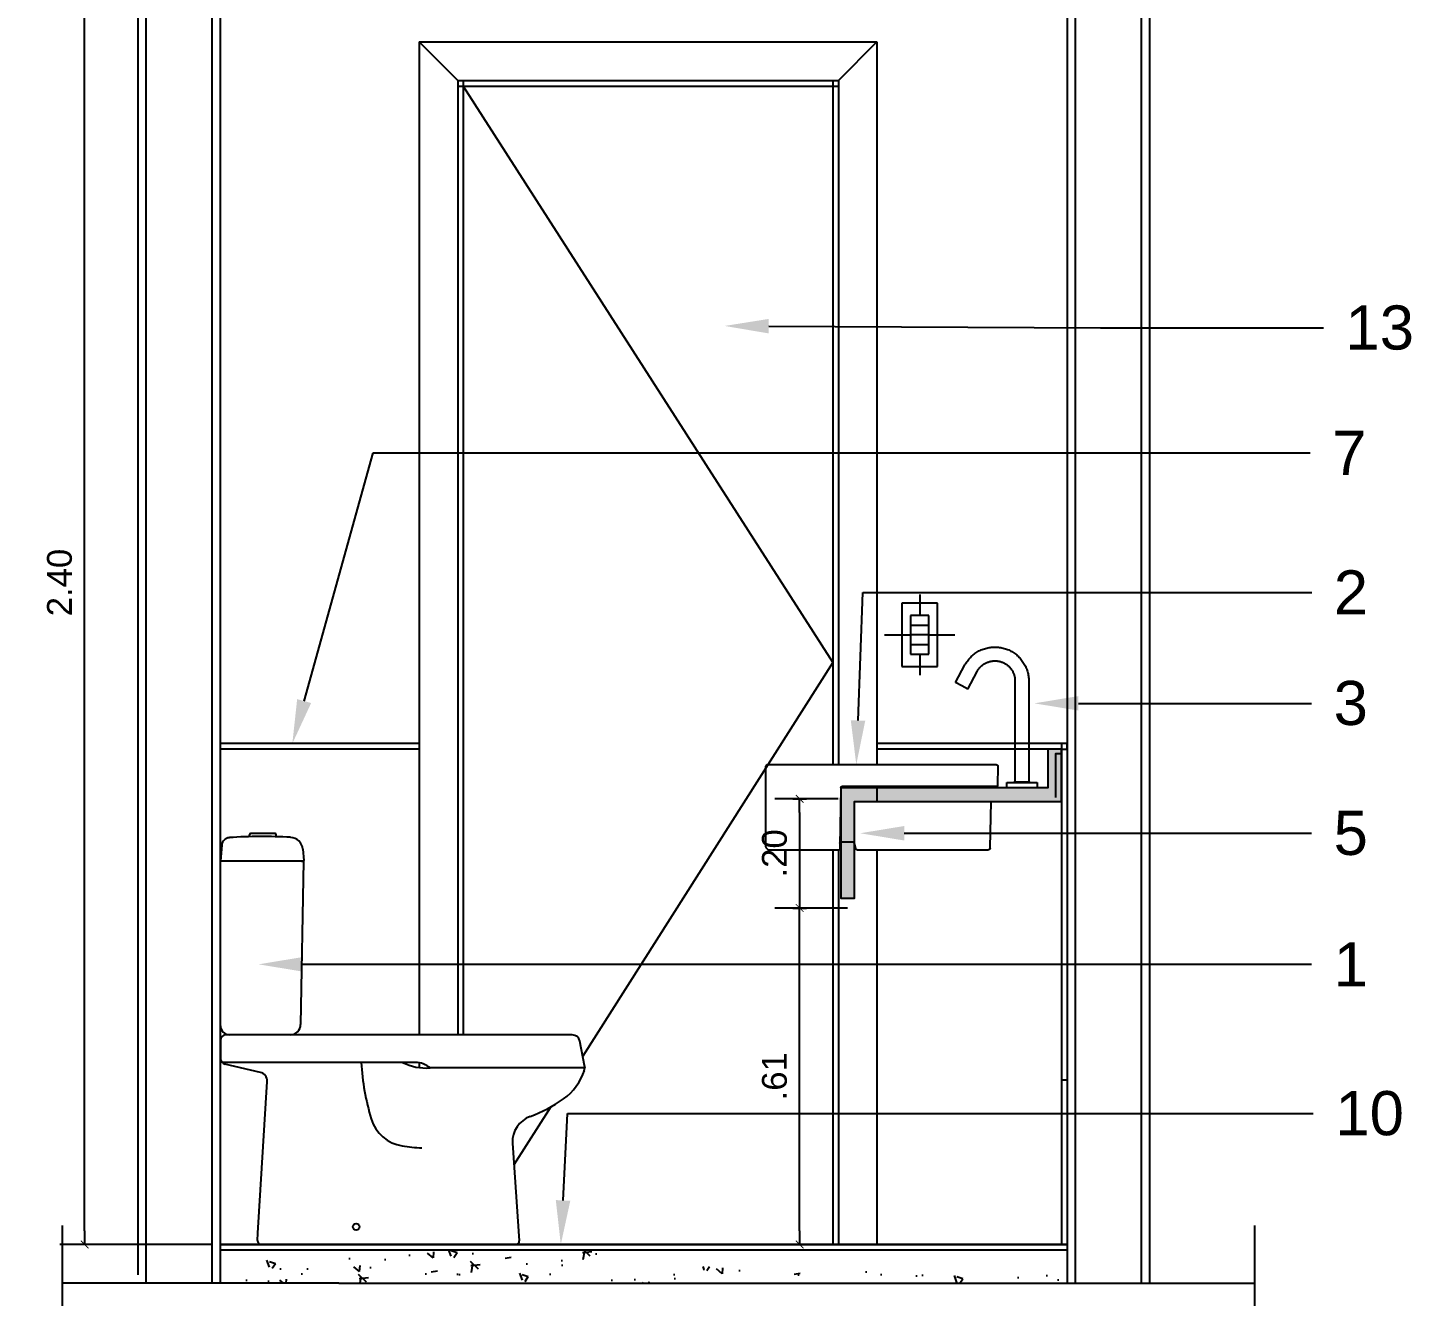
# Model space of a CAD drawing. Header units: metres. Extents: x 198 to 412, y -54 to 17.
# Drawn here: x 250.845 to 253.355, y -49.901 to -47.601 of the extents above; entities that cross this region are included whole.
import ezdxf
from ezdxf import colors
from ezdxf.entities.mleader import LeaderData, LeaderLine
from ezdxf.math import Vec2, Vec3

# ---------------------------------------------------------------- set-up
doc = ezdxf.new("R2010")
doc.units = ezdxf.units.M
doc.header["$LTSCALE"] = 10
doc.linetypes.add('DASHED2', pattern=[0.375, 0.25, -0.125])
doc.linetypes.add('HIDDEN', pattern=[0.375, 0.25, -0.125])
for name, color, linetype in [('01', 1, 'Continuous'), ('02', 2, 'Continuous'), ('25-TXT', 2, 'Continuous'), ('A-ABERTURAS', 2, 'Continuous'), ('A-EQUIPAMIENTO FIJO', 1, 'Continuous'), ('A-MUROS', 6, 'Continuous'), ('A-Revoques', 1, 'Continuous'), ('A-TEXTOS', 2, 'Continuous'), ('ELECTRICIDAD-P-T', 8, 'HIDDEN'), ('HT-253', 253, 'Continuous'), ('Sanitarios', 2, 'Continuous'), ('TCOTA', 1, 'Continuous'), ('TM-REVEST', 252, 'Continuous')]:
    doc.layers.add(name, color=color, linetype=linetype)
doc.styles.add('ARIAL', font='arial.ttf')
doc.dimstyles.new('ST-COTA-25', dxfattribs={"dimscale": 0.25, "dimtxt": 0.18, "dimasz": 0.1, "dimexe": 0.18, "dimexo": 0.0625, "dimgap": 0.09, "dimtad": 1, "dimzin": 4, "dimdsep": 46, "dimtxsty": 'ARIAL', "dimblk1": 'COTA_N', "dimblk2": 'COTA_N', "dimsah": 1, "dimcen": 0.09, "dimclrd": 8, "dimclre": 8, "dimclrt": 1, "dimadec": 0, "dimazin": 0, "dimtfac": 1, "dimtix": 1, "dimtmove": 0, "dimatfit": 3, "dimldrblk": 'COTA_N', "dimfxl": 0.18, "dimtolj": 1, "dimtzin": 0, "dimarcsym": 0})

# ---------------------------------------------------------------- blocks, each defined once
blk = doc.blocks.new('COTA_N')
for p, q in [((-1, 0), (0, 0)), ((0, 0.5), (0, -0.5))]:
    blk.add_line(p, q)
at = {"color": 3, "const_width": 0.065}
blk.add_lwpolyline([(0.14, 0.14), (0.28, 0.28), (0, 0), (-0.14, -0.14), (-0.28, -0.28)], dxfattribs=at)
blk = doc.blocks.new('*D414')
at = {"layer": 'Defpoints', "color": 0, "transparency": 16777216}
for p in [(252.2443, -49.1967), (252.3467, -49.1967, 0), (252.3825, -49.8067, 0)]:
    blk.add_point(p, dxfattribs=at)
at = {"layer": 'TCOTA', "color": 8, "lineweight": -2, "transparency": 16777216}
for p, q in [((252.3311, -49.1967), (252.1993, -49.1967)), ((252.2443, -49.7817), (252.2443, -49.2217)), ((252.3669, -49.8067), (252.1993, -49.8067))]:
    blk.add_line(p, q, dxfattribs=at)
at = {"layer": 'TCOTA', "color": 8, "lineweight": -2, "transparency": 16777216, "xscale": 0.025, "yscale": 0.025, "zscale": 0.025}
for p, rotation in [((252.2443, -49.1967), 90), ((252.2443, -49.8067), 270)]:
    blk.add_blockref('COTA_N', p, dxfattribs=dict(at, rotation=rotation))
at = {"layer": 'TCOTA', "color": 1, "transparency": 16777216, "insert": (252.1988, -49.5017), "char_height": 0.045, "attachment_point": 5, "rotation": 90, "style": 'ARIAL'}
blk.add_mtext('\\A1;.61', dxfattribs=at)
blk = doc.blocks.new('*D415')
at = {"layer": 'Defpoints', "color": 0, "transparency": 16777216}
for p in [(252.3296, -48.9987, 0), (252.2443, -49.1967), (252.3267, -49.1967, 0)]:
    blk.add_point(p, dxfattribs=at)
at = {"layer": 'TCOTA', "color": 8, "lineweight": -2, "transparency": 16777216}
for p, q in [((252.314, -48.9987), (252.1993, -48.9987)), ((252.2443, -49.0237), (252.2443, -49.1717)), ((252.3111, -49.1967), (252.1993, -49.1967))]:
    blk.add_line(p, q, dxfattribs=at)
at = {"layer": 'TCOTA', "color": 8, "lineweight": -2, "transparency": 16777216, "xscale": 0.025, "yscale": 0.025, "zscale": 0.025}
for p, rotation in [((252.2443, -48.9987), 90), ((252.2443, -49.1967), 270)]:
    blk.add_blockref('COTA_N', p, dxfattribs=dict(at, rotation=rotation))
at = {"layer": 'TCOTA', "color": 1, "transparency": 16777216, "insert": (252.1988, -49.0977), "char_height": 0.045, "attachment_point": 5, "rotation": 90, "style": 'ARIAL'}
blk.add_mtext('\\A1;.20', dxfattribs=at)
blk = doc.blocks.new('DADAAAA')
at = {"ltscale": 0.016707}
blk.add_line((536.6538, 11749.4111, 0), (536.6538, 11749.4144, 0), dxfattribs=at)
at = {"ltscale": 0.017205}
blk.add_line((536.7018, 11749.411, 0), (536.7018, 11749.4144, 0), dxfattribs=at)
at = {"ltscale": 0.143874}
blk.add_line((536.6031, 11749.3955, 0), (536.6008, 11749.3668, 0), dxfattribs=at)
at = {"ltscale": 0.102877}
blk.add_line((536.7503, 11749.3882, 0), (536.7523, 11749.3678, 0), dxfattribs=at)
for p, q in [((536.6008, 11749.0681, 0), (536.6008, 11749.3668, 0)), ((536.7514, 11749.3668, 0), (536.6008, 11749.3668, 0)), ((536.7514, 11749.3668, 0), (536.7462, 11749.0703, 0)), ((537.2387, 11749.0516, 0), (536.611, 11749.0516, 0)), ((536.7272, 11749.0517, 0), (536.6173, 11749.0517, 0)), ((536.9545, 11749.0016, 0), (536.6034, 11749.0016, 0)), ((537.261, 11748.9916, 0), (536.981, 11748.9916, 0)), ((536.6688, 11748.6919, 0), (536.6856, 11748.9671, 0)), ((537.1301, 11748.8556, 0), (537.1425, 11748.678, 0)), ((537.1365, 11748.6716, 0), (536.675, 11748.6716, 0))]:
    blk.add_line(p, q)
at = {"ltscale": 0.01772}
blk.add_line((536.7479, 11749.3668, 0), (536.7514, 11749.3668, 0), dxfattribs=at)
at = {"ltscale": 0.00015}
blk.add_line((536.7511, 11749.3567, 0), (536.7511, 11749.3567, 0), dxfattribs=at)
at = {"ltscale": 0.165352}
blk.add_line((536.601, 11749.0416, 0), (536.601, 11749.0085, 0), dxfattribs=at)
at = {"ltscale": 0.224859}
blk.add_line((537.2611, 11748.9961, 0), (537.2525, 11749.0402, 0), dxfattribs=at)
at = {"ltscale": 0.331632}
blk.add_line((536.6733, 11748.9837, 0), (536.6087, 11748.9988, 0), dxfattribs=at)
at = {"ltscale": 0.004861}
blk.add_line((537.2619, 11748.9916, 0), (537.261, 11748.9916, 0), dxfattribs=at)
at = {"ltscale": 0.023054}
blk.add_line((537.2619, 11748.9916, 0), (537.2611, 11748.9961, 0), dxfattribs=at)
at = {"ltscale": 0.064816}
blk.add_line((536.668, 11748.679, 0), (536.6688, 11748.6919, 0), dxfattribs=at)
blk.add_circle((536.847, 11748.7037, 0), 0.00591)
for centre, radius, start, end in [((536.6558, 11749.4144, 0), 0.002, 91.3801, 180), ((536.6778, 11748.5012, 0), 0.9155, 90, 91.3801), ((536.6778, 11748.5012, 0), 0.9155, 88.6199, 90), ((536.6998, 11749.4144, 0), 0.002, 0, 88.6199), ((536.6181, 11749.3941, 0), 0.015, 93.9281, 174.525), ((536.6763, 11748.5019, 0), 0.9093, 86.7422, 93.7394), ((536.7266, 11749.3859, 0), 0.0238, 5.5662, 86.7422), ((536.7514, 11749.3677, 0), 0.000878, 269.267, 4.8776), ((536.6173, 11749.0681, 0), 0.0164, 180, 270), ((536.7272, 11749.0707, 0), 0.019, 270, 358.933), ((536.611, 11749.0416, 0), 0.01, 90, 180), ((537.2387, 11749.0376, 0), 0.014, 11, 90), ((536.611, 11749.0085, 0), 0.01, 180, 256.8268), ((537.3051, 11749.0295, 0), 0.45, 183.5596, 196.8342), ((536.9749, 11749.0914, 0), 0.1, 243.9194, 273.4607), ((536.9545, 11748.9616, 0), 0.04, 48.5904, 90), ((537.1653, 11749.0176, 0), 0.1, 305.047, 342.3298), ((537.2434, 11748.9927, 0), 0.018, 342.3298, 11), ((536.6696, 11748.9681, 0), 0.016, 356.5, 76.8268), ((537.0648, 11749.1608, 0), 0.275, 290.7823, 305.047), ((536.9414, 11748.9195, 0), 0.07, 196.8342, 260.8672), ((537.1801, 11748.857, 0), 0.05, 110.7823, 181.6005), ((536.9779, 11749.1465, 0), 0.3, 260.8672, 267.7156), ((536.675, 11748.6786, 0), 0.007, 176.5, 270), ((537.1365, 11748.6776, 0), 0.006, 270, 4)]:
    blk.add_arc(centre, radius, start, end)
blk = doc.blocks.new('BACHA D800 17')
at = {"layer": '01'}
h = blk.add_hatch(dxfattribs=at)
h.set_pattern_fill('AR-SAND', color=8, scale=0.0001)
h.set_pattern_definition([(37.5, (1, 0), (-0.00016000313, 0.004894132373), [0, -0.0038608, 0, -0.004318, 0, -0.0041275]), (7.5, (1, 0), (0.00449523283, 0.00716825101), [0, -0.0020828, 0, -0.0034798, 0, -0.0013335]), (327.5, (0.996876, 0), (0.007909923702, 1.4371847e-05), [0, -0.00127, 0, -0.004572, 0, -0.005969]), (317.5, (0.996876, 0), (0.00763556452, 0.00222929323), [0, -0.000635, 0, -0.0029972, 0, -0.003429])])
h.paths.add_polyline_path([(402.0982, -61.4571), (401.7232, -61.4571), (401.7232, -61.3871), (401.6982, -61.3871), (401.6982, -61.4821), (402.0732, -61.4821), (402.0732, -61.6571), (402.0982, -61.6571)])
for p, q in [((401.7747, -61.2208, 0), (401.7732, -61.2224, 0)), ((401.7762, -61.2193, 0), (401.7747, -61.2208, 0)), ((401.7778, -61.2179, 0), (401.7762, -61.2193, 0)), ((401.7794, -61.2164, 0), (401.7778, -61.2179, 0)), ((401.7811, -61.2151, 0), (401.7794, -61.2164, 0)), ((401.7828, -61.2138, 0), (401.7811, -61.2151, 0)), ((401.7846, -61.2126, 0), (401.7828, -61.2138, 0)), ((401.7864, -61.2114, 0), (401.7846, -61.2126, 0)), ((401.7882, -61.2103, 0), (401.7864, -61.2114, 0)), ((401.7901, -61.2093, 0), (401.7882, -61.2103, 0)), ((401.792, -61.2083, 0), (401.7901, -61.2093, 0)), ((401.7939, -61.2074, 0), (401.792, -61.2083, 0)), ((401.7959, -61.2065, 0), (401.7939, -61.2074, 0)), ((401.7979, -61.2058, 0), (401.7959, -61.2065, 0)), ((401.7999, -61.2051, 0), (401.7979, -61.2058, 0)), ((401.802, -61.2044, 0), (401.7999, -61.2051, 0)), ((401.8041, -61.2039, 0), (401.802, -61.2044, 0)), ((401.8062, -61.2034, 0), (401.8041, -61.2039, 0)), ((401.8083, -61.203, 0), (401.8062, -61.2034, 0)), ((401.8104, -61.2027, 0), (401.8083, -61.203, 0)), ((401.8125, -61.2024, 0), (401.8104, -61.2027, 0)), ((401.8147, -61.2022, 0), (401.8125, -61.2024, 0)), ((401.8168, -61.2021, 0), (401.8147, -61.2022, 0)), ((401.8189, -61.2021, 0), (401.8168, -61.2021, 0)), ((401.8211, -61.2021, 0), (401.8189, -61.2021, 0)), ((401.8232, -61.2022, 0), (401.8211, -61.2021, 0)), ((401.8254, -61.2024, 0), (401.8232, -61.2022, 0)), ((401.8275, -61.2026, 0), (401.8254, -61.2024, 0)), ((401.8296, -61.203, 0), (401.8275, -61.2026, 0)), ((401.8317, -61.2034, 0), (401.8296, -61.203, 0)), ((401.8338, -61.2039, 0), (401.8317, -61.2034, 0)), ((401.8359, -61.2044, 0), (401.8338, -61.2039, 0)), ((401.8379, -61.2051, 0), (401.8359, -61.2044, 0)), ((401.84, -61.2058, 0), (401.8379, -61.2051, 0)), ((401.842, -61.2065, 0), (401.84, -61.2058, 0)), ((401.844, -61.2074, 0), (401.842, -61.2065, 0)), ((401.8459, -61.2083, 0), (401.844, -61.2074, 0)), ((401.8478, -61.2092, 0), (401.8459, -61.2083, 0)), ((401.8497, -61.2103, 0), (401.8478, -61.2092, 0)), ((401.8515, -61.2114, 0), (401.8497, -61.2103, 0)), ((401.8533, -61.2125, 0), (401.8515, -61.2114, 0)), ((401.8551, -61.2138, 0), (401.8533, -61.2125, 0)), ((401.8568, -61.2151, 0), (401.8551, -61.2138, 0)), ((401.8585, -61.2164, 0), (401.8568, -61.2151, 0)), ((401.8601, -61.2178, 0), (401.8585, -61.2164, 0)), ((401.8617, -61.2193, 0), (401.8601, -61.2178, 0)), ((401.8632, -61.2208, 0), (401.8617, -61.2193, 0)), ((401.8646, -61.2224, 0), (401.8632, -61.2208, 0)), ((401.7598, -61.2466, 0), (401.7593, -61.2487, 0)), ((401.7605, -61.2445, 0), (401.7598, -61.2466, 0)), ((401.7612, -61.2425, 0), (401.7605, -61.2445, 0)), ((401.7619, -61.2405, 0), (401.7612, -61.2425, 0)), ((401.7628, -61.2385, 0), (401.7619, -61.2405, 0)), ((401.7637, -61.2366, 0), (401.7628, -61.2385, 0)), ((401.7647, -61.2347, 0), (401.7637, -61.2366, 0)), ((401.7657, -61.2328, 0), (401.7647, -61.2347, 0)), ((401.7668, -61.231, 0), (401.7657, -61.2328, 0)), ((401.768, -61.2292, 0), (401.7668, -61.231, 0)), ((401.7692, -61.2274, 0), (401.768, -61.2292, 0)), ((401.7705, -61.2257, 0), (401.7692, -61.2274, 0)), ((401.7718, -61.224, 0), (401.7705, -61.2257, 0)), ((401.7732, -61.2224, 0), (401.7718, -61.224, 0)), ((401.7867, -61.2464, 0), (401.7862, -61.2476, 0)), ((401.7873, -61.2453, 0), (401.7867, -61.2464, 0)), ((401.788, -61.2442, 0), (401.7873, -61.2453, 0)), ((401.7887, -61.2431, 0), (401.788, -61.2442, 0)), ((401.7894, -61.2421, 0), (401.7887, -61.2431, 0)), ((401.7902, -61.2411, 0), (401.7894, -61.2421, 0)), ((401.791, -61.2401, 0), (401.7902, -61.2411, 0)), ((401.7918, -61.2391, 0), (401.791, -61.2401, 0)), ((401.7927, -61.2382, 0), (401.7918, -61.2391, 0)), ((401.7936, -61.2373, 0), (401.7927, -61.2382, 0)), ((401.7945, -61.2364, 0), (401.7936, -61.2373, 0)), ((401.7955, -61.2356, 0), (401.7945, -61.2364, 0)), ((401.7965, -61.2348, 0), (401.7955, -61.2356, 0)), ((401.7975, -61.234, 0), (401.7965, -61.2348, 0)), ((401.7985, -61.2333, 0), (401.7975, -61.234, 0)), ((401.7996, -61.2326, 0), (401.7985, -61.2333, 0)), ((401.8007, -61.2319, 0), (401.7996, -61.2326, 0)), ((401.8018, -61.2313, 0), (401.8007, -61.2319, 0)), ((401.803, -61.2307, 0), (401.8018, -61.2313, 0)), ((401.8041, -61.2302, 0), (401.803, -61.2307, 0)), ((401.8053, -61.2297, 0), (401.8041, -61.2302, 0)), ((401.8065, -61.2293, 0), (401.8053, -61.2297, 0)), ((401.8077, -61.2288, 0), (401.8065, -61.2293, 0)), ((401.8089, -61.2285, 0), (401.8077, -61.2288, 0)), ((401.8101, -61.2281, 0), (401.8089, -61.2285, 0)), ((401.8114, -61.2278, 0), (401.8101, -61.2281, 0)), ((401.8126, -61.2276, 0), (401.8114, -61.2278, 0)), ((401.8139, -61.2274, 0), (401.8126, -61.2276, 0)), ((401.8151, -61.2273, 0), (401.8139, -61.2274, 0)), ((401.8164, -61.2271, 0), (401.8151, -61.2273, 0)), ((401.8177, -61.2271, 0), (401.8164, -61.2271, 0)), ((401.8189, -61.2271, 0), (401.8177, -61.2271, 0)), ((401.8202, -61.2271, 0), (401.8189, -61.2271, 0)), ((401.8215, -61.2271, 0), (401.8202, -61.2271, 0)), ((401.8228, -61.2272, 0), (401.8215, -61.2271, 0)), ((401.824, -61.2274, 0), (401.8228, -61.2272, 0)), ((401.8253, -61.2276, 0), (401.824, -61.2274, 0)), ((401.8265, -61.2278, 0), (401.8253, -61.2276, 0)), ((401.8278, -61.2281, 0), (401.8265, -61.2278, 0)), ((401.829, -61.2285, 0), (401.8278, -61.2281, 0)), ((401.8302, -61.2288, 0), (401.829, -61.2285, 0)), ((401.8314, -61.2292, 0), (401.8302, -61.2288, 0)), ((401.8326, -61.2297, 0), (401.8314, -61.2292, 0)), ((401.8338, -61.2302, 0), (401.8326, -61.2297, 0)), ((401.8349, -61.2307, 0), (401.8338, -61.2302, 0)), ((401.8361, -61.2313, 0), (401.8349, -61.2307, 0)), ((401.8372, -61.2319, 0), (401.8361, -61.2313, 0)), ((401.8383, -61.2326, 0), (401.8372, -61.2319, 0)), ((401.8394, -61.2333, 0), (401.8383, -61.2326, 0)), ((401.8404, -61.234, 0), (401.8394, -61.2333, 0)), ((401.8414, -61.2348, 0), (401.8404, -61.234, 0)), ((401.8424, -61.2356, 0), (401.8414, -61.2348, 0)), ((401.8434, -61.2364, 0), (401.8424, -61.2356, 0)), ((401.8443, -61.2373, 0), (401.8434, -61.2364, 0)), ((401.8452, -61.2382, 0), (401.8443, -61.2373, 0)), ((401.8461, -61.2391, 0), (401.8452, -61.2382, 0)), ((401.8469, -61.2401, 0), (401.8461, -61.2391, 0)), ((401.8477, -61.2411, 0), (401.8469, -61.2401, 0)), ((401.8485, -61.2421, 0), (401.8477, -61.2411, 0)), ((401.8492, -61.2431, 0), (401.8485, -61.2421, 0)), ((401.8499, -61.2442, 0), (401.8492, -61.2431, 0)), ((401.8506, -61.2453, 0), (401.8499, -61.2442, 0)), ((401.8512, -61.2464, 0), (401.8506, -61.2453, 0)), ((401.8681, -61.2782, 0), (401.8512, -61.2464, 0)), ((401.8661, -61.224, 0), (401.8646, -61.2224, 0)), ((401.8674, -61.2257, 0), (401.8661, -61.224, 0)), ((401.8687, -61.2274, 0), (401.8674, -61.2257, 0)), ((401.8699, -61.2291, 0), (401.8687, -61.2274, 0)), ((401.8711, -61.2309, 0), (401.8699, -61.2291, 0)), ((401.8722, -61.2328, 0), (401.8711, -61.2309, 0)), ((401.8732, -61.2346, 0), (401.8722, -61.2328, 0)), ((401.8902, -61.2664, 0), (401.8732, -61.2346, 0)), ((401.7576, -61.2593, 0), (401.7575, -61.2614, 0)), ((401.7575, -61.2614, 0), (401.7575, -61.2636, 0)), ((401.7575, -61.2636, 0), (401.7575, -61.4468, 0)), ((401.7578, -61.2571, 0), (401.7576, -61.2593, 0)), ((401.7581, -61.255, 0), (401.7578, -61.2571, 0)), ((401.7584, -61.2529, 0), (401.7581, -61.255, 0)), ((401.7588, -61.2508, 0), (401.7584, -61.2529, 0)), ((401.7593, -61.2487, 0), (401.7588, -61.2508, 0)), ((401.7827, -61.2597, 0), (401.7825, -61.261, 0)), ((401.7825, -61.261, 0), (401.7825, -61.2623, 0)), ((401.7825, -61.2623, 0), (401.7825, -61.2636, 0)), ((401.7825, -61.2636, 0), (401.7825, -61.4468, 0)), ((401.7828, -61.2585, 0), (401.7827, -61.2597, 0)), ((401.783, -61.2572, 0), (401.7828, -61.2585, 0)), ((401.7833, -61.256, 0), (401.783, -61.2572, 0)), ((401.7835, -61.2547, 0), (401.7833, -61.256, 0)), ((401.7839, -61.2535, 0), (401.7835, -61.2547, 0)), ((401.7842, -61.2523, 0), (401.7839, -61.2535, 0)), ((401.7847, -61.2511, 0), (401.7842, -61.2523, 0)), ((401.7851, -61.2499, 0), (401.7847, -61.2511, 0)), ((401.7856, -61.2487, 0), (401.7851, -61.2499, 0)), ((401.7862, -61.2476, 0), (401.7856, -61.2487, 0)), ((401.8681, -61.2782, 0), (401.8791, -61.2723, 0)), ((401.8791, -61.2723, 0), (401.8902, -61.2664, 0)), ((401.6882, -61.3871, 0), (401.6882, -61.3771, 0)), ((401.6882, -61.3771, 0), (401.6982, -61.3771, 0)), ((401.6882, -61.3771, 0), (401.6882, -61.3771, 0)), ((401.6982, -61.3871, 0), (401.6882, -61.3871, 0)), ((401.6882, -61.3871, 0), (401.6882, -62.2851, 0)), ((401.6982, -61.3771, 0), (401.6982, -61.3871, 0)), ((401.6982, -61.3871, 0), (401.6982, -62.2851, 0)), ((401.8135, -61.4181, 0), (401.8141, -61.4531, 0)), ((402.2271, -61.4151, 0), (401.8165, -61.4151, 0)), ((402.2311, -61.4151, 0), (402.2271, -61.4151, 0)), ((402.2341, -61.5631, 0), (402.2341, -61.4181, 0)), ((401.7426, -61.4477, 0), (401.7425, -61.4478, 0)), ((401.7425, -61.4478, 0), (401.7425, -61.4481, 0)), ((401.7425, -61.4478, 0), (401.7425, -61.4571, 0)), ((401.7425, -61.4478, 0), (401.7425, -61.4478, 0)), ((401.7425, -61.4478, 0), (401.7425, -61.4478, 0)), ((401.7425, -61.4478, 0), (401.7425, -61.4478, 0)), ((401.7425, -61.4478, 0), (401.7425, -61.4478, 0)), ((401.7425, -61.4478, 0), (401.7425, -61.4478, 0)), ((401.77, -61.4478, 0), (401.7425, -61.4478, 0)), ((401.7425, -61.4481, 0), (401.7425, -61.4571, 0)), ((401.7425, -61.4481, 0), (401.7425, -61.4481, 0)), ((401.7427, -61.4475, 0), (401.7426, -61.4475, 0)), ((401.7426, -61.4475, 0), (401.7426, -61.4476, 0)), ((401.7426, -61.4476, 0), (401.7426, -61.4476, 0)), ((401.7426, -61.4476, 0), (401.7426, -61.4476, 0)), ((401.7426, -61.4476, 0), (401.7426, -61.4476, 0)), ((401.7426, -61.4476, 0), (401.7426, -61.4476, 0)), ((401.7426, -61.4476, 0), (401.7426, -61.4476, 0)), ((401.7426, -61.4476, 0), (401.7426, -61.4476, 0)), ((401.7426, -61.4476, 0), (401.7426, -61.4477, 0)), ((401.7426, -61.4477, 0), (401.7426, -61.4477, 0)), ((401.7426, -61.4477, 0), (401.7426, -61.4477, 0)), ((401.7426, -61.4477, 0), (401.7426, -61.4477, 0)), ((401.7426, -61.4477, 0), (401.7426, -61.4477, 0)), ((401.7426, -61.4477, 0), (401.7426, -61.4477, 0)), ((401.7428, -61.4474, 0), (401.7427, -61.4474, 0)), ((401.7427, -61.4474, 0), (401.7427, -61.4475, 0)), ((401.7427, -61.4475, 0), (401.7427, -61.4475, 0)), ((401.7427, -61.4475, 0), (401.7427, -61.4475, 0)), ((401.7427, -61.4475, 0), (401.7427, -61.4475, 0)), ((401.7427, -61.4475, 0), (401.7427, -61.4475, 0)), ((401.7427, -61.4475, 0), (401.7427, -61.4475, 0)), ((401.7427, -61.4475, 0), (401.7427, -61.4475, 0)), ((401.7429, -61.4474, 0), (401.7428, -61.4474, 0)), ((401.7428, -61.4474, 0), (401.7428, -61.4474, 0)), ((401.7428, -61.4474, 0), (401.7428, -61.4474, 0)), ((401.7428, -61.4474, 0), (401.7428, -61.4474, 0)), ((401.7428, -61.4474, 0), (401.7428, -61.4474, 0)), ((401.7428, -61.4474, 0), (401.7428, -61.4474, 0)), ((401.743, -61.4474, 0), (401.7429, -61.4474, 0)), ((401.7429, -61.4474, 0), (401.7429, -61.4474, 0)), ((401.7429, -61.4474, 0), (401.7429, -61.4474, 0)), ((401.7429, -61.4474, 0), (401.7429, -61.4474, 0)), ((401.7429, -61.4474, 0), (401.7429, -61.4474, 0)), ((401.7429, -61.4474, 0), (401.7429, -61.4474, 0)), ((401.743, -61.4474, 0), (401.743, -61.4474, 0)), ((401.743, -61.4474, 0), (401.743, -61.4474, 0)), ((401.743, -61.4474, 0), (401.743, -61.4474, 0)), ((401.743, -61.4474, 0), (401.743, -61.4474, 0)), ((401.743, -61.4474, 0), (401.743, -61.4474, 0)), ((401.77, -61.4474, 0), (401.743, -61.4474, 0)), ((401.7549, -61.4473, 0), (401.7548, -61.4473, 0)), ((401.7548, -61.4473, 0), (401.7548, -61.4473, 0)), ((401.7548, -61.4473, 0), (401.7548, -61.4473, 0)), ((401.7548, -61.4473, 0), (401.7548, -61.4473, 0)), ((401.7548, -61.4473, 0), (401.7548, -61.4474, 0)), ((401.755, -61.4473, 0), (401.7549, -61.4473, 0)), ((401.7549, -61.4473, 0), (401.7549, -61.4473, 0)), ((401.7549, -61.4473, 0), (401.7549, -61.4473, 0)), ((401.7549, -61.4473, 0), (401.7549, -61.4473, 0)), ((401.7549, -61.4473, 0), (401.7549, -61.4473, 0)), ((401.7549, -61.4473, 0), (401.7549, -61.4473, 0)), ((401.7551, -61.4472, 0), (401.755, -61.4473, 0)), ((401.755, -61.4473, 0), (401.755, -61.4473, 0)), ((401.755, -61.4473, 0), (401.755, -61.4473, 0)), ((401.755, -61.4473, 0), (401.755, -61.4473, 0)), ((401.755, -61.4473, 0), (401.755, -61.4473, 0)), ((401.7552, -61.4472, 0), (401.7551, -61.4472, 0)), ((401.7551, -61.4472, 0), (401.7551, -61.4472, 0)), ((401.7551, -61.4472, 0), (401.7551, -61.4472, 0)), ((401.7551, -61.4472, 0), (401.7551, -61.4472, 0)), ((401.7551, -61.4472, 0), (401.7551, -61.4472, 0)), ((401.7551, -61.4472, 0), (401.7551, -61.4472, 0)), ((401.7553, -61.447, 0), (401.7552, -61.447, 0)), ((401.7552, -61.447, 0), (401.7552, -61.447, 0)), ((401.7552, -61.447, 0), (401.7552, -61.4471, 0)), ((401.7552, -61.4471, 0), (401.7552, -61.4471, 0)), ((401.7552, -61.4471, 0), (401.7552, -61.4471, 0)), ((401.7552, -61.4471, 0), (401.7552, -61.4471, 0)), ((401.7552, -61.4471, 0), (401.7552, -61.4471, 0)), ((401.7552, -61.4471, 0), (401.7552, -61.4471, 0)), ((401.7552, -61.4471, 0), (401.7552, -61.4472, 0)), ((401.7553, -61.4468, 0), (401.7553, -61.4468, 0)), ((401.7553, -61.4468, 0), (401.7553, -61.4468, 0)), ((401.7553, -61.4468, 0), (401.7553, -61.4468, 0)), ((401.7553, -61.4468, 0), (401.7553, -61.4468, 0)), ((401.7553, -61.4468, 0), (401.7553, -61.4469, 0)), ((401.7553, -61.4468, 0), (401.77, -61.4468, 0)), ((401.7553, -61.4469, 0), (401.7553, -61.4469, 0)), ((401.7553, -61.4469, 0), (401.7553, -61.4469, 0)), ((401.7553, -61.4469, 0), (401.7553, -61.4469, 0)), ((401.7553, -61.4469, 0), (401.7553, -61.4469, 0)), ((401.7553, -61.4469, 0), (401.7553, -61.447, 0)), ((401.7553, -61.447, 0), (401.7553, -61.447, 0)), ((401.7553, -61.447, 0), (401.7553, -61.447, 0)), ((401.7553, -61.447, 0), (401.7553, -61.447, 0)), ((401.77, -61.4468, 0), (401.7846, -61.4468, 0)), ((401.7969, -61.4474, 0), (401.77, -61.4474, 0)), ((401.7974, -61.4478, 0), (401.77, -61.4478, 0)), ((401.7846, -61.4469, 0), (401.7846, -61.4468, 0)), ((401.7846, -61.4468, 0), (401.7846, -61.4468, 0)), ((401.7846, -61.4468, 0), (401.7846, -61.4468, 0)), ((401.7846, -61.4468, 0), (401.7846, -61.4468, 0)), ((401.7846, -61.4468, 0), (401.7846, -61.4468, 0)), ((401.7846, -61.447, 0), (401.7846, -61.4469, 0)), ((401.7846, -61.4469, 0), (401.7846, -61.4469, 0)), ((401.7846, -61.4469, 0), (401.7846, -61.4469, 0)), ((401.7846, -61.4469, 0), (401.7846, -61.4469, 0)), ((401.7846, -61.4469, 0), (401.7846, -61.4469, 0)), ((401.7847, -61.447, 0), (401.7846, -61.447, 0)), ((401.7846, -61.447, 0), (401.7846, -61.447, 0)), ((401.7847, -61.4471, 0), (401.7847, -61.447, 0)), ((401.7847, -61.447, 0), (401.7847, -61.447, 0)), ((401.7847, -61.447, 0), (401.7847, -61.447, 0)), ((401.7847, -61.447, 0), (401.7847, -61.447, 0)), ((401.7848, -61.4471, 0), (401.7847, -61.4471, 0)), ((401.7847, -61.4471, 0), (401.7847, -61.4471, 0)), ((401.7847, -61.4471, 0), (401.7847, -61.4471, 0)), ((401.7847, -61.4471, 0), (401.7847, -61.4471, 0)), ((401.7847, -61.4471, 0), (401.7847, -61.4471, 0)), ((401.7848, -61.4472, 0), (401.7848, -61.4471, 0)), ((401.7849, -61.4472, 0), (401.7848, -61.4472, 0)), ((401.7848, -61.4472, 0), (401.7848, -61.4472, 0)), ((401.7848, -61.4472, 0), (401.7848, -61.4472, 0)), ((401.7848, -61.4472, 0), (401.7848, -61.4472, 0)), ((401.7848, -61.4472, 0), (401.7848, -61.4472, 0)), ((401.7848, -61.4472, 0), (401.7848, -61.4472, 0)), ((401.7849, -61.4473, 0), (401.7849, -61.4472, 0)), ((401.785, -61.4473, 0), (401.7849, -61.4473, 0)), ((401.7849, -61.4473, 0), (401.7849, -61.4473, 0)), ((401.7849, -61.4473, 0), (401.7849, -61.4473, 0)), ((401.7849, -61.4473, 0), (401.7849, -61.4473, 0)), ((401.7851, -61.4473, 0), (401.785, -61.4473, 0)), ((401.785, -61.4473, 0), (401.785, -61.4473, 0)), ((401.785, -61.4473, 0), (401.785, -61.4473, 0)), ((401.785, -61.4473, 0), (401.785, -61.4473, 0)), ((401.785, -61.4473, 0), (401.785, -61.4473, 0)), ((401.785, -61.4473, 0), (401.785, -61.4473, 0)), ((401.7852, -61.4474, 0), (401.7851, -61.4473, 0)), ((401.7851, -61.4473, 0), (401.7851, -61.4473, 0)), ((401.7851, -61.4473, 0), (401.7851, -61.4473, 0)), ((401.7851, -61.4473, 0), (401.7851, -61.4473, 0)), ((401.7851, -61.4473, 0), (401.7851, -61.4473, 0)), ((401.797, -61.4474, 0), (401.7969, -61.4474, 0)), ((401.7969, -61.4474, 0), (401.7969, -61.4474, 0)), ((401.7969, -61.4474, 0), (401.7969, -61.4474, 0)), ((401.7969, -61.4474, 0), (401.7969, -61.4474, 0)), ((401.7969, -61.4474, 0), (401.7969, -61.4474, 0)), ((401.7971, -61.4474, 0), (401.797, -61.4474, 0)), ((401.797, -61.4474, 0), (401.797, -61.4474, 0)), ((401.797, -61.4474, 0), (401.797, -61.4474, 0)), ((401.797, -61.4474, 0), (401.797, -61.4474, 0)), ((401.797, -61.4474, 0), (401.797, -61.4474, 0)), ((401.797, -61.4474, 0), (401.797, -61.4474, 0)), ((401.7972, -61.4474, 0), (401.7971, -61.4474, 0)), ((401.7971, -61.4474, 0), (401.7971, -61.4474, 0)), ((401.7971, -61.4474, 0), (401.7971, -61.4474, 0)), ((401.7971, -61.4474, 0), (401.7971, -61.4474, 0)), ((401.7971, -61.4474, 0), (401.7971, -61.4474, 0)), ((401.7971, -61.4474, 0), (401.7971, -61.4474, 0)), ((401.7972, -61.4475, 0), (401.7972, -61.4474, 0)), ((401.7972, -61.4474, 0), (401.7972, -61.4474, 0)), ((401.7973, -61.4475, 0), (401.7972, -61.4475, 0)), ((401.7972, -61.4475, 0), (401.7972, -61.4475, 0)), ((401.7972, -61.4475, 0), (401.7972, -61.4475, 0)), ((401.7972, -61.4475, 0), (401.7972, -61.4475, 0)), ((401.7972, -61.4475, 0), (401.7972, -61.4475, 0)), ((401.7972, -61.4475, 0), (401.7972, -61.4475, 0)), ((401.7973, -61.4476, 0), (401.7973, -61.4475, 0)), ((401.7973, -61.4475, 0), (401.7973, -61.4475, 0)), ((401.7973, -61.4477, 0), (401.7973, -61.4476, 0)), ((401.7973, -61.4476, 0), (401.7973, -61.4476, 0)), ((401.7973, -61.4476, 0), (401.7973, -61.4476, 0)), ((401.7973, -61.4476, 0), (401.7973, -61.4476, 0)), ((401.7973, -61.4476, 0), (401.7973, -61.4476, 0)), ((401.7973, -61.4476, 0), (401.7973, -61.4476, 0)), ((401.7973, -61.4476, 0), (401.7973, -61.4476, 0)), ((401.7974, -61.4477, 0), (401.7973, -61.4477, 0)), ((401.7973, -61.4477, 0), (401.7973, -61.4477, 0)), ((401.7974, -61.4478, 0), (401.7974, -61.4477, 0)), ((401.7974, -61.4477, 0), (401.7974, -61.4477, 0)), ((401.7974, -61.4477, 0), (401.7974, -61.4477, 0)), ((401.7974, -61.4477, 0), (401.7974, -61.4477, 0)), ((401.7975, -61.4481, 0), (401.7974, -61.4478, 0)), ((401.7975, -61.4571, 0), (401.7974, -61.4478, 0)), ((401.7974, -61.4478, 0), (401.7974, -61.4478, 0)), ((401.7974, -61.4478, 0), (401.7974, -61.4478, 0)), ((401.7974, -61.4478, 0), (401.7974, -61.4478, 0)), ((401.7974, -61.4478, 0), (401.7974, -61.4478, 0)), ((401.7974, -61.4478, 0), (401.7974, -61.4478, 0)), ((401.7975, -61.4481, 0), (401.7974, -61.4481, 0)), ((401.7975, -61.4571, 0), (401.7975, -61.4481, 0)), ((401.7313, -61.4571, 0), (401.7588, -61.4571, 0)), ((401.7588, -61.4571, 0), (401.7863, -61.4571, 0)), ((401.8141, -61.4531, 0), (401.8141, -61.4535, 0)), ((401.8141, -61.4535, 0), (401.8142, -61.4538, 0)), ((401.8142, -61.4538, 0), (401.8144, -61.4541, 0)), ((401.8144, -61.4541, 0), (401.8146, -61.4544, 0)), ((401.8146, -61.4544, 0), (401.8148, -61.4546, 0)), ((401.8148, -61.4546, 0), (401.8151, -61.4548, 0)), ((401.8151, -61.4548, 0), (401.8154, -61.455, 0)), ((401.8154, -61.455, 0), (401.8158, -61.4551, 0)), ((401.8158, -61.4551, 0), (401.8161, -61.4551, 0)), ((401.8161, -61.4551, 0), (402.0962, -61.4551, 0)), ((401.8161, -61.4551, 0), (401.8161, -61.4551, 0)), ((401.8161, -61.4551, 0), (401.8161, -61.4551, 0)), ((401.8239, -61.4552, 0), (401.8238, -61.4552, 0)), ((402.0982, -61.4571, 0), (402.1, -61.5632, 0)), ((401.8278, -61.5661, 0), (401.8257, -61.4821, 0)), ((401.8318, -61.5701, 0), (402.0679, -61.5701, 0)), ((402.0741, -61.558, 0), (402.0718, -61.5671, 0)), ((402.097, -61.5551, 0), (402.078, -61.5551, 0)), ((402.1, -61.5632, 0), (402.1001, -61.5681, 0)), ((402.1021, -61.5701, 0), (402.2271, -61.5701, 0)), ((401.6882, -61.9871, 0), (401.6982, -61.9871, 0)), ((401.6882, -62.2851, 0), (401.6982, -62.2851, 0))]:
    blk.add_line(p, q, dxfattribs=at)
at = {"layer": '01', "elevation": 0}
blk.add_lwpolyline([(402.0982, -61.4571), (402.0982, -61.6571), (402.0732, -61.6571), (402.0732, -61.4821), (401.6982, -61.4821), (401.6982, -61.3871), (401.7232, -61.3871), (401.7232, -61.4571), (402.0982, -61.4571)], dxfattribs=at)
at = {"layer": '01'}
for centre, radius, start, end in [((401.8165, -61.4181, 0), 0.003, 90, 181), ((402.2311, -61.4181, 0), 0.003, 0, 90), ((401.8237, -61.4571, 0), 0.002, 69.2371, 83.9935), ((401.8237, -61.4571, 0), 0.002, 49.7208, 69.2371), ((401.8237, -61.4571, 0), 0.002, 30.0957, 49.7208), ((401.8237, -61.4571, 0), 0.002, 9.9415, 30.0957), ((401.8237, -61.4571, 0), 0.002, 1.1017, 9.9415), ((402.0962, -61.4571, 0), 0.002, 0.9522, 89.9801), ((401.8318, -61.5661, 0), 0.004, 181.1017, 270), ((402.0679, -61.5661, 0), 0.004, 270, 345.3822), ((402.078, -61.5591, 0), 0.004, 90, 165.3822), ((402.097, -61.5581, 0), 0.003, 56.6145, 90), ((402.097, -61.5581, 0), 0.003, 0.972, 56.6145), ((402.1021, -61.5681, 0), 0.002, 180.972, 270), ((402.2271, -61.5631, 0), 0.007, 270, 0)]:
    blk.add_arc(centre, radius, start, end, dxfattribs=at)
blk = doc.blocks.new('*D493')
at = {"layer": 'Defpoints', "color": 0, "transparency": 16777216}
for p in [(250.9481, -47.4067), (251.1943, -47.4067, 0), (251.1943, -49.8067)]:
    blk.add_point(p, dxfattribs=at)
at = {"layer": 'TCOTA', "color": 8, "lineweight": -2, "transparency": 16777216}
for p, q in [((251.1787, -47.4067), (250.9031, -47.4067)), ((250.9481, -49.7817), (250.9481, -47.4317)), ((251.1787, -49.8067), (250.9031, -49.8067))]:
    blk.add_line(p, q, dxfattribs=at)
at = {"layer": 'TCOTA', "color": 8, "lineweight": -2, "transparency": 16777216, "xscale": 0.025, "yscale": 0.025, "zscale": 0.025}
for p, rotation in [((250.9481, -47.4067), 90), ((250.9481, -49.8067), 270)]:
    blk.add_blockref('COTA_N', p, dxfattribs=dict(at, rotation=rotation))
at = {"layer": 'TCOTA', "color": 1, "transparency": 16777216, "insert": (250.9027, -48.6067), "char_height": 0.045, "attachment_point": 5, "rotation": 90, "style": 'ARIAL'}
blk.add_mtext('\\A1;2.40', dxfattribs=at)
blk = doc.blocks.new('ELEC-PUNTO')
at = {"layer": 'ELECTRICIDAD-P-T', "ltscale": 0.05}
for p, q in [((0, 0.1014), (0, 0.0543)), ((-0.0179, 0.0543), (-0.0179, 0.0207)), ((-0.0007, 0.0543), (-0.0007, 0.0207)), ((0.0171, 0.0543), (0.0171, 0.0207)), ((-0.073, 0.0375), (-0.035, 0.0375)), ((0.035, 0.0375), (0.073, 0.0375)), ((0, 0.0207), (0, -0.0264))]:
    blk.add_line(p, q, dxfattribs=at)
for points in [[(-0.0575, 0.07), (0.0575, 0.07), (0.0575, 0.005), (-0.0575, 0.005)], [(-0.035, 0.0543), (0.035, 0.0543), (0.035, 0.0207), (-0.035, 0.0207)]]:
    blk.add_lwpolyline(points, close=True, dxfattribs=at)

msp = doc.modelspace()

# ---------------------------------------------------------------- hatches: boundary and pattern name
at = {"layer": 'HT-253'}
h = msp.add_hatch(dxfattribs=at)
h.set_pattern_fill('AR-CONC', color=256, scale=0.0007, angle=90)
h.set_pattern_definition([(140, (-274.44482, -11821.0736), (0.0111573599, 0.1275292683), [0.013335, -0.146685]), (85, (-274.44482, -11821.0736), (-0.1337397917, -0.024670395), [0.010668, -0.1173484089]), (190.4514447, (-274.44389, -11821.06297), (-0.1225824263, 0.102858873), [0.0113330062, -0.1246631712]), (136.1842, (-274.48038, -11821.0736), (0.0294296296, 0.1897553286), [0.0200025, -0.2200275]), (186.6355576, (-274.47792, -11821.05779), (-0.1731982872, 0.1661828938), [0.0169995162, -0.1869949257]), (81.1841512, (-274.48038, -11821.0736), (-0.1731982872, 0.166182894), [0.016001977, -0.1760218123]), (111, (-274.47149, -11821.05582), (0.0715856387, 0.1061300739), [0.013335, -0.146685]), (56, (-274.47149, -11821.05582), (-0.1289315763, 0.0432614198), [0.010668, -0.117348]), (161.451445, (-274.46552, -11821.04697), (-0.0573459382, 0.1493914935), [0.0113330062, -0.1246629563]), (127.5, (-274.444816, -11821.0736), (-0.05918852721, 0.00216202228), [0, -0.1159256, 0, -0.119126, 0, -0.1177925]), (97.5, (-274.444816, -11821.0736), (-0.07012640237, 0.04677376376), [0, -0.0679196, 0, -0.1132586, 0, -0.0448945]), (57.5, (-274.444816, -11821.113247), (0.0040101208, 0.09491341662), [0, -0.04445, 0, -0.138684, 0, -0.184023]), (47.5, (-274.444816, -11821.13103), (-0.0177985437, 0.10369042697), [0, -0.057785, 0, -0.0921004, 0, -0.130683])])
h.paths.add_polyline_path([(251.1943, -49.8167), (251.915, -49.8167), (251.915, -49.8367), (251.915, -49.8467), (252.73, -49.8467), (252.73, -49.8767), (251.4086, -49.8767), (251.2086, -49.8767), (251.1943, -49.8767)])

# ---------------------------------------------------------------- linework, layer by layer
at = {"color": 5}
for p, q in [((251.2086, -49.8767), (250.9073, -49.8767)), ((251.4086, -49.8767), (251.2086, -49.8767)), ((251.4086, -49.8767), (253.0691, -49.8767))]:
    msp.add_line(p, q, dxfattribs=at)
at = {"layer": '02', "color": 2}
msp.add_line((251.1943, -49.8067), (252.729, -49.8067), dxfattribs=at)
at = {"layer": '02', "color": 3, "elevation": 0}
for points in [[(250.9073, -49.7725), (250.9073, -49.9318), (250.8448, -49.9526), (250.9681, -49.9526), (250.9068, -49.9712), (250.9068, -50.1322)], [(253.0691, -49.7725), (253.0691, -49.9318), (253.0066, -49.9526), (253.1299, -49.9526), (253.0686, -49.9712), (253.0686, -50.1322)]]:
    msp.add_lwpolyline(points, dxfattribs=at)
at = {"layer": '02'}
for points in [[(252.729, -49.8067), (252.729, -49.8067), (252.729, -49.8067), (251.1943, -49.8067)], [(252.729, -49.8167), (252.729, -49.8167), (252.729, -49.8167), (251.1943, -49.8167)]]:
    msp.add_lwpolyline(points, dxfattribs=at)
at = {"layer": 'A-ABERTURAS', "color": 1, "linetype": 'DASHED2'}
for p, q in [((251.5545, -47.6267), (252.3845, -47.6267)), ((251.6245, -47.6967), (251.5545, -47.6267)), ((252.3145, -47.6967), (252.3845, -47.6267)), ((251.6245, -47.6967), (252.3145, -47.6967)), ((251.6245, -47.7067), (252.3145, -47.7067))]:
    msp.add_line(p, q, dxfattribs=at)
for points in [[(251.5545, -47.6267), (251.5545, -49.4267)], [(252.3845, -47.6267), (252.3845, -48.9367)], [(251.6245, -47.6967), (251.6245, -49.4267)], [(251.6345, -47.6967), (251.6345, -49.4267)], [(251.6345, -47.7067), (252.3045, -48.7517), (251.8512, -49.4655)], [(252.3045, -47.6967), (252.3045, -48.9367)], [(252.3145, -47.6967), (252.3145, -48.9367)], [(252.3845, -48.9767), (252.3845, -49.0037)], [(252.3045, -49.0917), (252.3045, -49.8067)], [(252.3145, -49.0917), (252.3145, -49.8067)], [(252.3845, -49.0917), (252.3845, -49.8067)], [(251.5545, -49.4772), (251.5545, -49.4859)], [(251.793, -49.5571), (251.7262, -49.6622)]]:
    msp.add_lwpolyline(points, dxfattribs=at)
at = {"layer": 'A-MUROS', "transparency": 33554687}
for p, q in [((251.0593, -46.4767), (251.0593, -49.8767)), ((251.1793, -49.8767), (251.1793, -46.4767)), ((252.744, -46.4767), (252.744, -49.8767)), ((252.864, -49.8767), (252.864, -46.4767))]:
    msp.add_line(p, q, dxfattribs=at)
at = {"layer": 'A-Revoques', "transparency": 33554687}
for p, q in [((251.0443, -46.4767), (251.0443, -49.8617)), ((251.1943, -49.8767), (251.1943, -46.4767)), ((252.729, -46.4767), (252.729, -49.8767))]:
    msp.add_line(p, q, dxfattribs=at)
msp.add_lwpolyline([(252.879, -49.8767), (252.879, -49.8767), (252.879, -46.4757)], dxfattribs=at)
at = {"layer": 'TCOTA', "elevation": 0}
msp.add_lwpolyline([(252.709, -48.9965), (252.709, -48.9168), (252.719, -48.9168), (252.719, -48.9067)], dxfattribs=at)
at = {"layer": 'TM-REVEST'}
for points in [[(251.5545, -48.8987), (251.1943, -48.8987)], [(251.5545, -48.9087), (251.1943, -48.9087)], [(252.719, -48.8987), (252.3845, -48.8987)], [(252.719, -48.9087), (252.3845, -48.9087)]]:
    msp.add_lwpolyline(points, dxfattribs=at)

# ---------------------------------------------------------------- block references
at = {"layer": '25-TXT', "xscale": -1, "rotation": 90}
msp.add_blockref('ELEC-PUNTO', (252.4995, -48.7017), dxfattribs=at)
at = {"layer": 'A-EQUIPAMIENTO FIJO', "xscale": -1}
msp.add_blockref('BACHA D800 17', (654.4172, 12.4784, 0), dxfattribs=at)
at = {"layer": 'Sanitarios'}
msp.add_blockref('DADAAAA', (-285.4066, -11798.4783, 0), dxfattribs=at)

# ---------------------------------------------------------------- dimensions: what is measured, and where the dimension line sits
at = {"layer": 'TCOTA'}
for base, p1, p2, picture, middle in [((250.9481, -47.4067), (251.1943, -49.8067), (251.1943, -47.4067, 0), '*D493', (250.9027, -48.6067)), ((252.2443, -49.1967, 0), (252.3296, -48.9987), (252.3267, -49.1967), '*D415', (252.1988, -49.0977, 0)), ((252.2443, -49.1967, 0), (252.3825, -49.8067), (252.3467, -49.1967), '*D414', (252.1988, -49.5017, 0))]:
    dim = msp.add_linear_dim(base=base, p1=p1, p2=p2, angle=90, dimstyle='ST-COTA-25', dxfattribs=at)
    dim.commit()
    dim.dimension.update_dxf_attribs({"geometry": picture, "text_midpoint": middle})

# ---------------------------------------------------------------- leaders
at = {"layer": 'A-TEXTOS'}
ml = msp.add_multileader_mtext('Standard', dxfattribs=at)
ml.set_content('13', color=256, style='ARIAL')
ml.set_leader_properties(color=1)
ml.build(insert=Vec2(0, 0))
ml.multileader.update_dxf_attribs({"has_text_frame": 1, "arrow_head_size": 0.08, "scale": 0.02})
ctx = ml.context
ctx.base_point, ctx.scale, ctx.char_height, ctx.arrow_head_size, ctx.landing_gap_size, ctx.plane_origin = Vec3(253.1938, -48.1451, 0), 0.02, 0.08, 0.08, 0.04, Vec3(250.2128, -48.1451, 0)
notes = []
notes.append((ctx, [(0, (1, 1, 0), (252.7898, -48.1451, 0), (1, 0), 0.404, [(0, [(252.1083, -48.1416, 0)], 0, [])])]))
ctx.mtext.insert, ctx.mtext.flow_direction = Vec3(253.2338, -48.1044, 0), 5
ml = msp.add_multileader_mtext('Standard', dxfattribs=at)
ml.set_content('7', color=256, style='ARIAL')
ml.set_leader_properties(color=1)
ml.build(insert=Vec2(0, 0))
ml.multileader.update_dxf_attribs({"has_text_frame": 1, "dogleg_length": 41.7645, "arrow_head_size": 0.08, "scale": 0.02})
ctx = ml.context
ctx.base_point, ctx.scale, ctx.char_height, ctx.arrow_head_size, ctx.landing_gap_size, ctx.plane_origin = Vec3(253.1696, -48.3716), 0.02, 0.08, 0.08, 0.04, Vec3(251.604, -48.3516)
notes.append((ctx, [(0, (1, 1, 0), (251.4711, -48.3716), (1, 0), 1.6985, [(0, [(251.3246, -48.8987)], 0, [])])]))
ctx.mtext.insert, ctx.mtext.flow_direction = Vec3(253.2096, -48.3316), 5
ml = msp.add_multileader_mtext('Standard', dxfattribs=at)
ml.set_content('2', color=256, style='ARIAL')
ml.set_leader_properties(color=1)
ml.build(insert=Vec2(0, 0))
ml.multileader.update_dxf_attribs({"has_text_frame": 1, "dogleg_length": 41.7645, "arrow_head_size": 0.08, "scale": 0.02})
ctx = ml.context
ctx.base_point, ctx.scale, ctx.char_height, ctx.arrow_head_size, ctx.landing_gap_size, ctx.plane_origin = Vec3(253.1726, -48.6246), 0.02, 0.08, 0.08, 0.04, Vec3(251.604, -48.6046)
notes.append((ctx, [(0, (1, 1, 0), (252.3591, -48.6246), (1, 0), 0.8135, [(0, [(252.347, -48.9367)], 0, [])])]))
ctx.mtext.insert, ctx.mtext.flow_direction = Vec3(253.2126, -48.5846), 5
ml = msp.add_multileader_mtext('Standard', dxfattribs=at)
ml.set_content('3', color=256, style='ARIAL')
ml.set_leader_properties(color=1)
ml.build(insert=Vec2(0, 0))
ml.multileader.update_dxf_attribs({"has_text_frame": 1, "arrow_head_size": 0.08, "scale": 0.02})
ctx = ml.context
ctx.base_point, ctx.scale, ctx.char_height, ctx.arrow_head_size, ctx.landing_gap_size, ctx.plane_origin = Vec3(253.1723, -48.8257, 0), 0.02, 0.08, 0.08, 0.04, Vec3(250.4353, -48.8257, 0)
notes.append((ctx, [(0, (1, 1, 0), (253.0123, -48.8257, 0), (1, 0), 0.16, [(0, [(252.6698, -48.8257, 0)], 0, [])])]))
ctx.mtext.insert, ctx.mtext.flow_direction = Vec3(253.2123, -48.785, 0), 5
ml = msp.add_multileader_mtext('Standard', dxfattribs=at)
ml.set_content('5', color=256, style='ARIAL')
ml.set_leader_properties(color=1)
ml.build(insert=Vec2(0, 0))
ml.multileader.update_dxf_attribs({"has_text_frame": 1, "arrow_head_size": 0.08, "scale": 0.02})
ctx = ml.context
ctx.base_point, ctx.scale, ctx.char_height, ctx.arrow_head_size, ctx.landing_gap_size, ctx.plane_origin = Vec3(253.1723, -49.0612, 0), 0.02, 0.08, 0.08, 0.04, Vec3(250.4353, -49.0612, 0)
notes.append((ctx, [(0, (1, 1, 0), (253.0123, -49.0612, 0), (1, 0), 0.16, [(0, [(252.354, -49.0612, 0)], 0, [])])]))
ctx.mtext.insert, ctx.mtext.flow_direction = Vec3(253.2123, -49.0205, 0), 5
ml = msp.add_multileader_mtext('Standard', dxfattribs=at)
ml.set_content('1', color=256, style='ARIAL')
ml.set_leader_properties(color=1)
ml.build(insert=Vec2(0, 0))
ml.multileader.update_dxf_attribs({"has_text_frame": 1, "arrow_head_size": 0.08, "scale": 0.02})
ctx = ml.context
ctx.base_point, ctx.scale, ctx.char_height, ctx.arrow_head_size, ctx.landing_gap_size, ctx.plane_origin = Vec3(253.1723, -49.2988, 0), 0.02, 0.08, 0.08, 0.04, Vec3(250.4353, -49.2988, 0)
notes.append((ctx, [(0, (1, 1, 0), (253.0123, -49.2988, 0), (1, 0), 0.16, [(0, [(251.2633, -49.2988, 0)], 0, [])])]))
ctx.mtext.insert, ctx.mtext.flow_direction = Vec3(253.2123, -49.2588, 0), 5
ml = msp.add_multileader_mtext('Standard', dxfattribs=at)
ml.set_content('10', color=256, style='ARIAL')
ml.set_leader_properties(color=1)
ml.build(insert=Vec2(0, 0))
ml.multileader.update_dxf_attribs({"has_text_frame": 1, "dogleg_length": 41.7645, "arrow_head_size": 0.08, "scale": 0.02})
ctx = ml.context
ctx.base_point, ctx.scale, ctx.char_height, ctx.arrow_head_size, ctx.landing_gap_size, ctx.plane_origin = Vec3(253.1755, -49.5693), 0.02, 0.08, 0.08, 0.04, Vec3(251.0683, -49.5493)
notes.append((ctx, [(0, (1, 1, 0), (251.8234, -49.5693), (1, 0), 1.3521, [(0, [(251.8113, -49.8067)], 0, [])])]))
ctx.mtext.insert, ctx.mtext.flow_direction = Vec3(253.2155, -49.5286), 5
for ctx, leaders in notes:
    for number, flags, end, landing, length, lines in leaders:
        leader = LeaderData()
        leader.index, (leader.has_last_leader_line, leader.has_dogleg_vector, leader.attachment_direction) = number, flags
        leader.last_leader_point, leader.dogleg_vector, leader.dogleg_length = Vec3(end), Vec3(landing), length
        for number, points, colour, breaks in lines:
            line = LeaderLine()
            line.index, line.vertices, line.color, line.breaks = number, Vec3.list(points), colors.encode_raw_color(colour), breaks
            leader.lines.append(line)
        ctx.leaders.append(leader)

doc.saveas('drawing.dxf')
